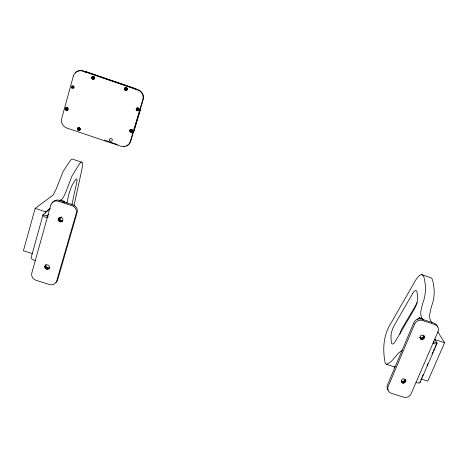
<?xml version="1.0" encoding="UTF-8"?>
<svg xmlns="http://www.w3.org/2000/svg" width="468" height="468" viewBox="0 0 468 468"><rect width="100%" height="100%" fill="white"/><g stroke="black" fill="none" stroke-linecap="round" stroke-linejoin="round"><path stroke-width="0.7" d="M64.075 202.632L64.104 201.228L60.6 200.082L59.506 200.988M67.257 109.062C66.041 106.985 66.269 110.746 67.105 109.026M72.675 87.335L72.792 86.697L72.581 87.118M73.271 87.253C72.125 85.223 72.072 88.815 73.254 87.323M49.707 267.673C47.923 271.481 42.383 267.228 45.917 264.748M48.303 269.006L49.345 267.842C47.613 268.685 45.39 266.994 45.887 265.099L44.829 266.245M79.221 129.314C78.238 126.05 78.016 132.239 79.314 128.15M58.19 219.691C57.856 216.62 62.765 216.555 62.969 219.469C63.291 222.534 58.401 222.598 58.19 219.691L59.196 218.761L59.266 217.901L58.254 218.825M93.22 77.91L93.36 77.249M93.15 77.419C94.097 78.723 92.799 76.881 93.811 77.454M131.754 131.04C131.028 132.116 130.069 130.098 131.403 130.198C132.625 131.912 130.239 129.852 131.233 130.946M137.931 109.67C138.364 107.289 136.112 110.881 138.323 109.331M125.746 88.832L125.88 88.622C127.787 88.733 124.663 90.482 125.488 88.563C127.419 88.165 125.272 90.423 126.103 88.347M131.438 130.174L131.151 130.859M137.721 108.728L137.727 109.366M66.901 203.276L68.398 196.156A9.547 1.615 -71.4 0 1 73.061 183.602L75.278 180.151A9.471 1.585 -71.5 0 1 76.524 183.345L71.926 204.762M402.018 382.572L401.304 380.911C402.685 382.028 405.066 381.051 405.118 379.238L405.844 380.894C400.374 389.095 400.275 373.136 405.844 380.894M419.854 337.527C421.264 338.692 423.692 337.656 423.739 335.808L424.57 337.276C418.965 345.729 418.954 329.267 424.57 337.276M73.956 205.984L81.485 171.259A19.001 3.2 -71.6 0 0 79.718 163.548L72.154 175.588L65.614 192.623L63.355 197.356L62.256 198.836L59.407 201.076M66.538 108.74L66.906 108.371L67.41 108.769M66.918 109.021C67.854 109.179 66.485 107.816 66.62 108.95M67.497 108.798L66.977 109.167L66.754 108.839M73.377 87.276L73.306 86.826M73.458 87.147L73.031 87.534M78.665 128.875L79.344 128.378L79.028 128.448M78.817 128.981L78.893 128.595M78.946 128.735L79.379 128.191M79.267 128.419C78.747 129.414 79.349 128.864 79.32 128.612M93.079 77.67L93.185 77.349M93.15 77.653L93.366 77.384L93.243 77.717M126.144 89.148C125.348 88.902 126.214 87.855 125.693 89.037M125.974 88.744C126.161 87.966 125.044 89.347 126.155 89.277M131.268 130.297L131.256 130.712M131.256 130.484L131.754 130.631L131.315 130.853M138.317 109.582L137.563 109.325L137.849 108.769M131.865 130.818L131.625 130.239L131.116 130.356M138.306 109.184L137.814 108.787L137.528 109.366M137.82 109.395L138.218 109.272L137.791 108.915M81.923 162.279L72.768 159.231A19.024 3.446 -71.6 0 0 70.434 160.46L63.238 171.189L56.008 189.464L53.083 195.103L35.17 208.395L23.4 250.778L32.444 253.679M45.349 213.227L45.735 211.84L50.292 208.254M60.021 220.826L61.209 216.631M48.567 214.449L46.835 216.076L48.28 216.941M137.545 108.828L137.51 109.284M420.837 379.77L421.674 377.846M422.235 376.565L423.072 374.64M426.986 365.631L427.828 363.689M432.058 353.954L432.912 351.995M433.479 350.69L434.333 348.73M434.901 347.42L435.755 345.46M436.322 344.15L436.89 342.845L434.678 339.136M420.077 382.491L437.013 343.547M437.72 331.701L444.6 342.751L427.799 381.151L421.674 379.185M49.017 268.445C50.801 266.169 46.999 263.314 45.209 265.508M125.769 88.581L126.155 88.44M72.598 86.96L73.254 86.884M66.678 108.512L66.684 108.927L67.632 109.202M67.497 109.032L67.012 109.196M93.296 77.384L93.15 77.852M79.262 128.489L78.665 128.963M125.857 88.551L125.722 88.873M125.769 88.744L126.144 88.505M125.921 88.686L126.337 88.791L126.073 89.253M138.3 109.296L137.61 109.57L138.358 109.512M131.145 130.748L131.245 130.519M417.339 302.556L402.31 328.056A8.822 2.732 -72.9 0 0 399.894 334.053M47.391 269.235L48.438 268.07M46.508 269.112L47.56 267.953M46.952 269.17L47.999 268.012M45.706 268.696L46.765 267.532M45.068 267.971L46.127 266.813M44.764 267.082L45.823 265.935M125.845 88.458L126.149 88.276M67.252 109.173L67.603 108.898M67.047 109.255L67.655 108.974M78.694 128.63L79.028 128.419L78.729 128.718M79.32 129.262L79.197 128.413M131.163 130.449L131.134 130.484M131.561 130.923L131.227 130.917M61.776 221.674L62.77 220.738C61.279 221.44 59.418 220.381 59.196 218.761M60.401 221.85L61.402 220.908M60.852 221.908L61.846 220.972M59.951 221.785L60.951 220.849M59.143 221.352L60.144 220.416M58.494 220.609L59.5 219.673M417.485 319.287L419.275 317.684L422.505 318.743M62.993 202.176L64.104 201.228M49.649 209.167L43.074 214.619L31.274 257.148A6.043 2.053 13.8 0 0 35.27 260.641M72.686 86.72L73.224 86.744M67.059 109.149L67.538 108.956L67.135 109.073M78.77 128.548L79.344 128.349M137.727 109.354L138.294 109.372L137.762 109.524M131.754 130.841L131.163 130.853M131.385 130.87L131.736 130.993L131.198 130.97M433.192 342.067L433.391 341.704L436.89 342.845A5.873 1.609 24 0 1 432.953 343.377M402.258 350.485C395.829 353.603 393.19 362.413 386.275 364.285A12.893 3.861 -73.4 0 1 385.228 363.168C382.549 350.163 383.198 335.948 390.277 324.377L415.122 281.098A18.287 5.686 -71.8 0 1 424.02 277.536C426.161 286.159 426.015 295.01 422.727 303.299C421.533 308.669 418.714 315.303 423.242 319.977M67.591 109.167L67.146 109.26M138.247 109.518L137.44 109.272M78.87 128.495L79.326 128.407M78.864 128.618L79.221 128.46M79.045 129.262L79.355 129.127L78.852 128.957M79.115 129.343L79.033 129.221M131.771 130.935L131.297 130.964M125.921 88.75L126.009 89.259M72.873 87.44L73.172 86.902M79.267 129.262L78.799 129.191M386.275 364.285L395.062 367.006M78.952 129.197L79.338 129.104L78.876 129.15M79.104 129.285L78.665 128.922M67.257 109.126L66.801 108.98M66.801 109.138L67.152 109.167M138.025 109.471L137.557 109.249M126.044 89.324L125.711 89.154M35.17 208.395L45.735 211.84M434.959 339.604L444.6 342.751M46.899 215.865L43.074 214.619A6.137 1.761 14.8 0 0 47.215 217.86M421.791 274.722L430.25 277.542A18.27 5.897 -71.8 0 1 432.59 280.385C434.877 288.996 434.866 297.888 431.543 306.207C430.449 311.425 427.582 317.965 431.993 322.493M104.241 140.09L117.398 144.513M79.267 128.636L78.998 128.911M66.725 109.091L67.374 109.132L67.333 108.769M67.041 109.102L66.842 108.734M419.275 317.684L420.001 318.919M423.838 335.451L424.394 336.428M423.569 336.597L424.4 338.071M423.101 337.293L423.932 338.768M422.335 337.826L423.16 339.3M421.422 338.036L422.241 339.516M420.58 337.925L421.393 339.405M419.597 337.334L420.668 339.007M404.955 380.004L405.68 381.666M404.498 380.683L405.224 382.344M403.749 381.192L404.469 382.859M402.849 381.402L403.568 383.07M402.018 381.291L402.732 382.959M420.001 381.695A5.792 1.884 24.9 0 1 415.988 382.526M388.142 389.838A5.762 5.212 -13.7 0 1 387.481 384.924L413.893 322.499A5.926 5.429 -19.8 0 1 421.551 319.077L433.982 323.154A5.926 5.405 -20.5 0 1 437.51 326.992M394.571 366.947A12.882 4.007 -73.5 0 1 394.144 366.731M133.778 131.198A2.217 2.129 46.3 0 1 133.099 132.21M140.213 108.512A2.241 2.153 51.5 0 1 140.213 109.775M85.334 72.148A2.305 2.17 54.7 0 1 86.896 72.101M134.995 88.616A2.264 2.17 55.2 0 1 136.235 89.622M133.023 132.222A2.217 2.124 46.3 0 0 134.07 130.976L140.488 109.6A2.235 2.147 51.6 0 0 140.318 107.921M85.211 72.347A2.299 2.164 54.7 0 1 87.2 72.037L135.217 88.522A2.264 2.164 55.3 0 1 136.451 89.528M52.264 203.083A6.259 5.827 34.6 0 1 59.383 200.357L72.903 204.785A6.23 5.821 33.4 0 1 77.173 212.355L57.675 279.782A6.066 5.569 26.8 0 1 55.891 282.415M137.908 107.88A1.468 1.41 51.4 0 1 138.902 110.103A1.468 1.41 51.4 0 1 136.521 110.097A1.468 1.41 51.4 0 1 137.352 107.88M131.467 129.396A1.451 1.392 46.2 0 1 132.456 131.584A1.451 1.392 46.2 0 1 130.098 131.578A1.451 1.392 46.2 0 1 130.911 129.396M68.088 109.418A1.486 1.392 48.6 0 1 65.877 110.074A1.486 1.392 48.6 0 1 65.889 107.716A1.486 1.392 48.6 0 1 68.088 108.675M75.389 73.143A7.792 7.33 53.8 0 1 76.038 72.435M76.781 71.826A7.792 7.33 53.8 0 1 83.31 70.955L138.253 89.821A7.646 7.33 54.1 0 1 143.249 99.409L130.648 141.365A7.494 7.166 44.3 0 1 126.255 145.922M124.4 146.285A7.494 7.166 44.3 0 1 123.441 146.285M73.412 75.857L61.665 118.626A7.663 7.19 46.8 0 0 66.871 128.068L121.077 146.291A7.523 7.19 44.2 0 0 130.203 141.734L142.845 99.631A7.675 7.353 54 0 0 137.826 90.008L82.678 71.078A7.821 7.353 53.7 0 0 73.412 75.857M50.825 204.937L31.801 273.072A6.119 5.598 27.9 0 0 36.094 280.326L49.345 284.532A6.096 5.593 26.8 0 0 56.675 280.999L76.249 213.25A6.265 5.85 33.4 0 0 71.955 205.645L58.371 201.193A6.289 5.85 34.6 0 0 50.825 204.937M414.683 323.909L388.124 386.603A5.792 5.23 -13.7 0 0 391.365 393.284L403.574 397.162A5.792 5.212 -14.5 0 0 411.05 393.91L438.071 331.555A5.955 5.429 -20.4 0 0 434.871 324.564L422.376 320.469A5.955 5.452 -19.8 0 0 414.683 323.909M412.636 293.571L394.196 325.412A8.833 2.632 -72.9 0 0 391.002 337.293L391.266 341.693A8.898 2.673 -73 0 0 395.261 341.494L414.256 309.307A9.184 2.866 -72.1 0 0 417.561 296.811L417.087 292.541A9.114 2.826 -72 0 0 412.636 293.565M129.806 131.11A1.451 1.392 46.2 0 0 132.163 131.912A1.451 1.392 46.2 0 0 131.59 129.49A1.451 1.392 46.2 0 0 129.806 131.11M92.682 77.84A0.585 0.55 54.5 0 0 93.582 78.285A0.585 0.55 54.5 0 0 93.465 77.29A0.585 0.55 54.5 0 0 92.682 77.84M71.282 87.229A1.498 1.41 52 0 0 73.587 88.358A1.498 1.41 52 0 0 73.277 85.825A1.498 1.41 52 0 0 71.282 87.229M124.441 89.084A1.486 1.416 54.9 0 0 126.723 90.213A1.486 1.416 54.9 0 0 126.459 87.68A1.486 1.416 54.9 0 0 124.441 89.084M91.804 77.893A1.503 1.416 54.5 0 0 94.109 79.033A1.503 1.416 54.5 0 0 93.816 76.483A1.503 1.416 54.5 0 0 91.804 77.893M77.46 129.262A1.468 1.381 45.7 0 0 79.835 130.057A1.468 1.381 45.7 0 0 79.215 127.635A1.468 1.381 45.7 0 0 77.46 129.262M109.512 140.119A1.451 1.381 44 0 0 111.87 140.915A1.451 1.381 44 0 0 111.279 138.51A1.451 1.381 44 0 0 109.512 140.119M65.192 109.073A1.486 1.392 48.6 0 0 67.48 110.191A1.486 1.392 48.6 0 0 67.17 107.693A1.486 1.392 48.6 0 0 65.192 109.073M124.377 89.107A1.486 1.422 54.9 0 0 126.658 90.236A1.486 1.422 54.9 0 0 126.395 87.703A1.486 1.422 54.9 0 0 124.377 89.107M91.728 77.916A1.503 1.422 54.5 0 0 94.033 79.051A1.503 1.422 54.5 0 0 93.735 76.5A1.503 1.422 54.5 0 0 91.728 77.916M77.372 129.303A1.468 1.381 45.7 0 0 79.747 130.104A1.468 1.381 45.7 0 0 79.133 127.682A1.468 1.381 45.7 0 0 77.372 129.303M136.206 109.424A1.468 1.41 51.4 0 0 138.464 110.536A1.468 1.41 51.4 0 0 138.212 108.038A1.468 1.41 51.4 0 0 136.206 109.424"/></g></svg>
